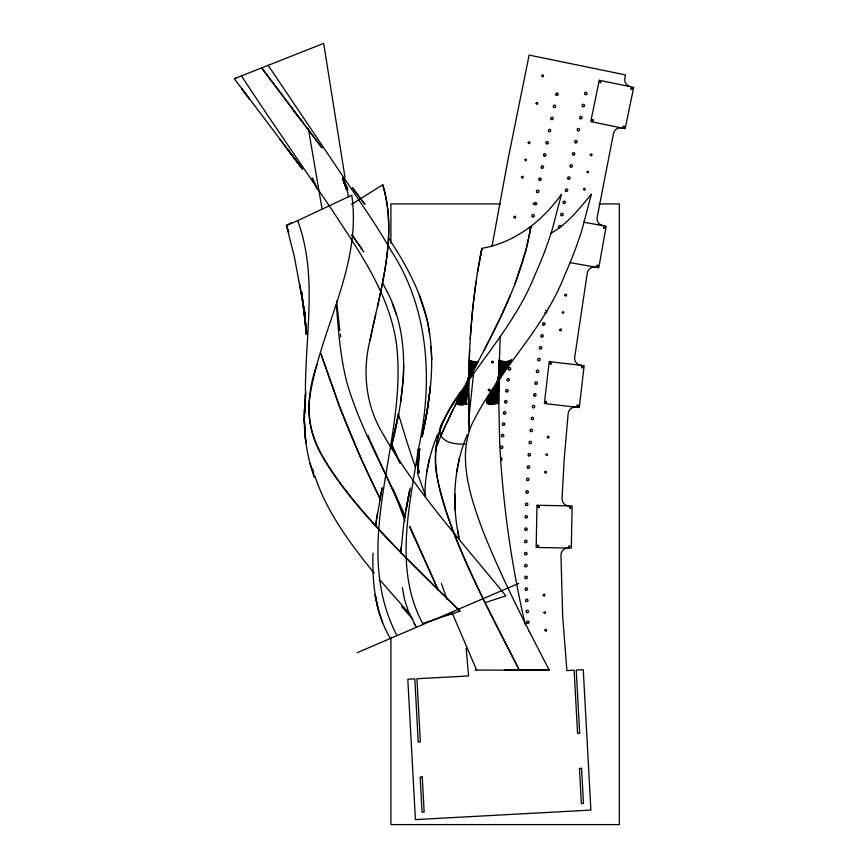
<?xml version="1.0" encoding="UTF-8"?>
<svg xmlns="http://www.w3.org/2000/svg" width="868" height="868" viewBox="0 0 868 868"><rect width="100%" height="100%" fill="white"/><g stroke="black" fill="none" stroke-linecap="round" stroke-linejoin="round"><path stroke-width="1.3" d="M498.449 386.13L499.718 443.798A1034.157 1034.157 0 0 0 522.373 611.777M500.239 336.48L498.937 375.692M304.549 408.936L304.342 421.87L304.549 408.936C303.312 432.09 306.426 455.45 314.455 477.237L310.136 463.664M305.503 396.578C304.397 338.205 318.534 276.849 297.67 220.646L351.768 195.224C362.368 268.375 317.384 332.856 308.921 403.555A84.782 84.782 0 0 0 311.84 430.984C319.413 456.915 336.111 478.832 352.788 499.577C385.945 539.169 423.041 575.191 459.986 611.18L423.15 623.332M498.482 381.247L499.024 359.753M387.171 291.659C410.814 337.12 405.334 390.405 393.258 438.34L398.553 413.83M388.745 238.342C407.841 267.225 424.788 298.766 429.584 333.507C434.759 367.989 429.508 402.947 422.032 436.691L427.067 411.736L430.441 386.13L427.078 411.736M403.718 364.159L403.446 376.647L400.636 401.504M305.135 394.951L304.701 412.875L305.775 391.793M468.709 378.339C469.469 334.755 473.114 291.084 481.946 248.335C514.974 242.508 542.391 221.156 561.466 194.313L552.254 229.434A390.709 390.709 0 0 1 534.764 275.362C513.552 328.56 471.671 369.106 444.524 418.691C431.982 437.049 446.836 445.273 465.215 443.917M418.615 448.995L417.703 473.038M498.677 379.696L498.037 403.511L498.883 379.793M400.832 552.786L403.837 522.46L409.739 490.387L405.909 510.037L408.991 494.066M400.842 552.786L400.973 547.686M499.024 375.844L499.588 360.036L497.169 403.728L498.785 380.032M424.929 494.163C425.07 473.754 429.844 453.595 437.418 434.705M458.76 536.587C451.751 502.68 453.736 466.659 467.288 434.597M469.61 349.403L468.536 392.358L469.273 431.103M470.185 339.117L472.615 309.485L476.022 281.829M499.057 376.083L500.142 360.285L495.964 403.989L498.633 380.314M468.405 422.955L473.602 372.969M470.272 360.404L466.094 404.108L470.977 360.687L464.651 404.379C452.261 407.645 457.653 396.47 461.461 391.088C442.018 415.707 430.235 447.562 437.515 479.017C452.608 547.155 488.695 608.186 519.324 670.161L549.194 670.053C525.498 624.233 501.671 578.338 482.706 530.315C473.429 505.36 464.499 479.299 465.508 452.304A84.782 84.782 0 0 1 471.389 425.353C496.789 371.981 543.184 331.12 564.634 275.254A390.709 390.709 0 0 0 582.124 229.326L591.336 194.193C579.39 208.711 567.433 224.009 550.768 233.373M499.078 376.365L500.847 360.578L494.521 404.26L498.655 379.273M417.844 467.711L418.701 472.962L417.584 461.082L419.624 448.94L417.844 461.071L418.528 472.973L417.736 461.071L419.569 448.94L417.627 461.082L418.658 472.973L418.05 469.024M375.486 526.301L382.104 487.783L379.641 500.435M375.464 526.312L377.396 513.27M419.602 448.94L417.747 461.071L418.723 472.962L417.215 461.103M499.089 376.647L501.704 360.86L492.948 404.488L498.547 379.511M477.357 273.073L481.946 248.335L480.319 256.32M492.026 246.208L507.899 160.016L529.133 55.075L625.513 74.919L624.808 78.359A7.031 7.031 0 0 0 630.276 86.659M370.669 336.979L369.952 340.506C362.314 371.222 365.732 404.358 381.768 431.917C415.75 491.7 462.731 542.674 505.838 595.839L485.277 602.62M424.669 424.289L427.002 411.747L421.956 436.691M429.66 457.978L426.698 472.431M459.53 457.859L456.568 472.311M396.014 426.101L391.034 448.127L398.521 413.83M408.275 497.722L410.271 487.946M422.032 436.691L424.55 424.3M369.952 340.506L375.757 314.151M370.777 336.469C381.182 287.058 397.707 235.065 382.723 184.797L351.605 204.349M377.439 306.751C386.271 267.04 394.897 224.769 382.723 184.797M468.384 380.944L463.078 404.596L471.834 360.969L464.651 404.379L468.59 403.522L468.611 405.996M468.97 378.307L472.81 361.229L461.472 404.716L473.895 361.424L459.931 404.672L475.078 361.522L458.586 404.412L476.326 361.489L457.501 403.891M499.143 376.886L502.68 361.121L491.342 404.596L503.765 361.305L489.812 404.553L504.948 361.403L488.456 404.304L506.207 361.381L487.382 403.783L507.52 361.196L486.688 402.947L508.865 360.817L486.481 401.743L510.254 360.253L486.774 400.17L511.686 359.526L487.48 398.26M391.001 448.127L393.237 438.34M316.994 364.636C306.306 394.137 305.189 428.087 322.028 455.635C357.855 515.516 411.367 562.041 459.986 611.18M435.161 450.416L442.289 432.373L453.324 408.991M514.898 284.075L526.062 249.843L530.901 226.808C519.954 292.039 483.715 348.708 454.409 406.821M510.362 295.359L500.38 317.688L484.008 350.444M440.521 436.506L451.295 413.081L470.489 376.007M445.23 417.172L441.519 425.472A84.782 84.782 0 0 0 435.638 452.412C434.629 479.407 443.559 505.469 452.836 530.424C471.791 578.457 495.628 624.352 519.324 670.161L475.132 670.053M472.789 371.678L478.387 361.121M291.366 222.729L286.321 225.561L297.67 220.646M357.215 652.693L518.695 583.394M234.577 78.597L323.666 43.4L345.008 177.43M235.619 78.185L236.161 77.968M261.735 67.867L321.963 147.82L261.539 67.943M448.843 614.642L452.608 613.394M500.402 203.904L390.915 203.904L390.915 243.203M532.844 203.904L536.901 203.904M599.083 203.904L619.351 203.904L619.351 824.6L390.915 824.6L390.915 637.579M505.002 669.933L549.194 670.053M583.556 222.197L606.179 226.212L598.801 267.735L569.516 262.537M409.772 614.034L379.273 579.325M401.624 606.634L412.853 619.21M374.075 573.108C350.238 543.661 326.943 512.424 314.878 476.076M294.936 159.007L302.498 168.978L234.306 78.706M302.498 168.978L287.275 149.068L294.881 159.028M279.67 139.086L302.52 168.967M291.659 108.044L299.21 118.015M359.753 197.47L364.929 204.512L352.278 187.488L359.699 197.492M361.815 248.975L351.887 234.729L363.887 252.067M268.147 65.339L371.58 218.844A717.142 717.142 0 0 1 391.099 250.7C429.432 309.268 433.099 382.289 418.398 449.006C409.555 506.424 393.605 570.319 423.161 624.385M241.434 75.885C270.859 120.728 301.478 164.779 331.533 209.199C358.137 249.951 387.909 291.344 395.96 340.473C409.956 438.611 348.285 541.35 396.969 635.636M413.993 623.539L416.39 627.293L408.427 611.593L404.434 599.104L402.351 587.528M390.372 638.457C375.095 612.83 372.057 582.32 373.034 553.068M382.571 282.816L387.15 291.67M404.933 516.927L370.56 441.454M405.486 516.959C386.076 472.138 360.524 429.649 346.896 382.506C340.321 356.987 338.357 330.61 336.383 304.418M409.414 526.518L438.188 590.066M317.276 188.996L312.23 178.016L317.308 188.985M399.801 462.59L391.49 444.156M347.536 189.463L342.686 178.407L346.874 189.734L342.849 178.331L346.82 189.767L344.737 181.911L346.733 189.799L342.947 178.298L346.723 189.799L343.055 178.244L346.723 189.799M409.902 526.518L438.286 590.131M400.007 463.273L393.529 448.962A962.894 962.894 0 0 1 391.435 444.221M476.597 670.053L452.326 613.209M368.086 435.367L370.039 440.26M404.998 521.082L393.323 489.324M425.635 496.084L417.801 474.21M447.085 599.484L441.421 583.48M392.238 303.073L396.426 314.867M287.568 228.837L288.794 232.298L286.418 225.582L294.23 256.093L304.766 312.892L299.514 283.174M419.298 294.979L427.327 320.379L429.573 333.507M377.992 608.859L375.139 594.754L378.003 608.848L382.636 622.66M320.997 354.068L341.623 412.116A1034.157 1034.157 0 0 0 379.891 498.091M320.704 353.157L338.553 404.162L360.025 456.091A1041.828 1041.828 0 0 0 380.564 499.458M312.567 468.785L313.728 472.431M398.347 413.841L405.627 437.624A1393.791 1393.791 0 0 0 415.371 467.201M344.531 181.998L346.723 189.799M522.352 611.777L525.357 624.982M457.479 529.664L459.172 538.692M322.104 209.199L308.368 128.627M348.448 196.938L346.506 185.969M339.8 330.393L336.556 301.077M340.364 334.278L340.733 336.86M301.304 292.429L306.849 334.006L301.684 292.147L304.115 312.773M304.082 312.632L306.306 334.028L304.831 312.176L305.948 333.833M466.181 648.374L468.557 675.944L416.933 678.743L420.351 741.901L418.246 742.021L414.828 678.852L407.808 679.232L415.414 819.609L590.88 810.083L583.263 669.716L576.244 670.096L579.672 733.265L577.567 733.384L574.139 670.215L566.891 670.606L562.692 616.41L560.945 555.097A7.031 7.031 0 0 1 568.106 548.044M431.016 346.701L431.797 359.894M469.328 431.353L468.601 382.321M454.799 494.044L455.19 510.33M305.438 403.023L305.46 406.799M568.898 505.881A7.031 7.031 0 0 1 562.008 498.568L564.276 458.239L568.171 413.45A7.031 7.031 0 0 1 575.972 407.179M580.833 365.287A7.031 7.031 0 0 1 574.67 357.41L587.3 272.899A7.031 7.031 0 0 1 595.459 267.149M602.826 225.626A7.031 7.031 0 0 1 597.151 217.412L613.492 133.466A7.031 7.031 0 0 1 621.792 127.976M500.402 457.946A1.226 1.226 0 0 1 502.029 459.129A1.226 1.226 0 0 1 500.38 460.268M545.495 310.592A1.226 1.226 0 0 1 546.688 312.241A1.226 1.226 0 0 1 544.713 312.74M559.404 227.872A1.226 1.226 0 0 1 558.536 226.364A1.226 1.226 0 0 1 560.034 225.496A1.226 1.226 0 0 1 560.912 227.004M529.881 228.577A1.226 1.226 0 0 1 531.661 226.949M529.013 631.622A1.226 1.226 0 0 1 529.654 632.338M418.235 461.049L418.192 472.995L419.125 448.973L417.508 473.049L418.984 448.973L418.05 473.006L418.409 449.006L418.267 461.038M498.764 379.598L498.46 403.414L498.872 379.652M536.977 505.274L536.174 547.437L571.307 548.109L572.11 505.935L536.977 505.274M488.25 389.906C490.181 393.616 490.919 386.542 488.25 389.906M491.527 361.978C493.458 365.688 494.163 358.625 491.527 361.978M513.943 217.054C515.907 220.776 516.558 213.702 513.943 217.054M521.429 177.115C523.306 180.848 524.153 173.719 521.429 177.115M524.945 159.875C526.507 162.978 527.212 157.075 524.945 159.875M528.156 142.612C530.077 146.334 530.869 139.26 528.156 142.612M536.066 103.292C538.051 107.003 538.627 99.95 536.066 103.292M541.73 75.755C543.65 79.465 544.442 72.402 541.73 75.755M538.117 507.02C538.475 508.464 540.384 506.38 538.42 507.574C537.433 505.925 540.872 506.793 538.138 506.912M537.39 545.668C537.737 547.165 539.69 544.952 537.672 546.211C536.771 544.583 540.07 545.429 537.4 545.571M545.733 401.917C547.437 403.555 546.222 400.441 545.744 401.808M544.692 472.127C546.656 475.859 547.317 468.731 544.692 472.127M546.037 454.615C547.61 457.718 548.305 451.805 546.037 454.615M543.118 595.09C545.028 598.822 545.798 591.694 543.118 595.09M547.252 437.081C549.205 440.792 549.911 433.729 547.252 437.081M544.03 612.526C545.516 615.618 546.417 609.846 544.041 612.45M550.193 363.518C550.529 364.983 552.46 362.846 550.529 364.083C549.563 362.52 552.775 363.149 550.214 363.41M544.865 630.19C546.829 633.911 547.469 626.826 544.865 630.19M559.6 329.818C561.553 333.529 562.269 326.455 559.6 329.818M562.312 312.447C563.875 315.54 564.612 309.648 562.312 312.447M564.818 295.066C566.804 298.787 567.368 291.691 564.818 295.066M569.744 507.617C570.406 508.8 571.752 507.574 569.755 507.813C570.374 506.565 571.665 507.53 569.744 507.596M569.007 546.276C570.623 548.023 569.549 544.594 569.007 546.254M577.144 405.573C577.404 407.092 579.423 404.824 577.556 406.17C576.395 404.607 579.824 405.15 577.155 405.519M583.524 189.224C585.466 192.946 586.182 185.85 583.524 189.224M581.614 367.175C581.918 368.64 583.925 366.535 581.896 367.717C581.039 366.057 584.305 366.969 581.625 367.099M587.028 171.983C588.58 175.086 589.329 169.173 587.028 171.983M590.251 154.732C592.204 158.432 592.898 151.379 590.251 154.732M592.269 120.175C592.681 121.509 594.515 119.762 592.443 120.63C592.041 119.003 594.786 120.077 592.28 120.099M600.059 82.308C601.698 83.99 600.591 80.767 600.07 82.254M596.793 265.662C597.13 267.257 599.05 264.74 597.227 266.259C595.936 264.794 599.452 265.076 596.793 265.651M603.564 227.6C604.193 228.827 605.658 227.362 603.618 227.883C603.846 226.483 605.712 227.47 603.575 227.535M623.246 126.554C623.56 128.008 625.557 125.914 623.528 127.097C622.66 125.459 625.926 126.327 623.257 126.478M631.047 88.688C631.416 90.066 633.315 88.221 631.231 89.165C630.841 87.559 633.488 88.503 631.047 88.634M419.255 448.962L418.181 461.049L418.322 472.995L418.17 461.049L419.255 448.962M419.363 448.951L418.116 461.049L418.43 472.984L417.996 461.06L419.45 448.951L417.844 461.071L418.604 472.973L417.996 461.06L419.363 448.951M549.238 361.609L544.355 403.501L579.271 407.569L584.142 365.678L549.238 361.609M599.278 80.279L590.772 121.585L625.188 128.67L633.694 87.364L599.278 80.279M422.26 777.001L420.155 777.11L422.054 812.209L424.159 812.09L422.26 777.001M581.571 768.354L579.466 768.473L581.376 803.562L583.48 803.453L581.571 768.354M249.344 98.93L241.814 88.829L249.344 98.93M347.688 189.398L342.524 178.472L347.135 189.625L342.621 178.428L347.688 189.398M347.384 189.528L342.524 178.472L347.384 189.528M346.95 189.712L342.686 178.407L346.95 189.712M417.421 465.074L416.781 461.136L417.41 465.074M417.573 465.064L417.193 462.438L417.573 465.064M305.569 440L304.31 419.494L305.807 442.799L305.569 440M500.988 448.279A1.226 1.226 0 0 0 502.897 447.346A1.226 1.226 0 0 0 501.14 446.152A1.226 1.226 0 0 0 500.988 448.279M501.91 436.615A1.226 1.226 0 0 0 503.82 435.693A1.226 1.226 0 0 0 502.062 434.488A1.226 1.226 0 0 0 501.91 436.615M502.897 425.157A1.226 1.226 0 0 0 504.818 424.235A1.226 1.226 0 0 0 503.049 423.031A1.226 1.226 0 0 0 502.897 425.157M503.972 413.884A1.226 1.226 0 0 0 505.881 412.951A1.226 1.226 0 0 0 504.124 411.757A1.226 1.226 0 0 0 503.972 413.884M505.1 402.752A1.226 1.226 0 0 0 507.01 401.819A1.226 1.226 0 0 0 505.252 400.625A1.226 1.226 0 0 0 505.1 402.752M506.272 391.728A1.226 1.226 0 0 0 508.192 390.795A1.226 1.226 0 0 0 506.435 389.602A1.226 1.226 0 0 0 506.272 391.728M507.52 380.77A1.226 1.226 0 0 0 509.429 379.837A1.226 1.226 0 0 0 507.671 378.643A1.226 1.226 0 0 0 507.52 380.77M508.811 369.844A1.226 1.226 0 0 0 510.72 368.911A1.226 1.226 0 0 0 508.963 367.717A1.226 1.226 0 0 0 508.811 369.844M532.442 216.783A1.226 1.226 0 0 0 534.352 215.85A1.226 1.226 0 0 0 532.594 214.656A1.226 1.226 0 0 0 532.442 216.783M534.688 204.588A1.226 1.226 0 0 0 536.608 203.665A1.226 1.226 0 0 0 534.851 202.472A1.226 1.226 0 0 0 534.688 204.588M536.988 192.403A1.226 1.226 0 0 0 538.909 191.47A1.226 1.226 0 0 0 537.14 190.276A1.226 1.226 0 0 0 536.988 192.403M539.299 180.218A1.226 1.226 0 0 0 541.22 179.296A1.226 1.226 0 0 0 539.462 178.092A1.226 1.226 0 0 0 539.299 180.218M541.654 168.045A1.226 1.226 0 0 0 543.563 167.123A1.226 1.226 0 0 0 541.806 165.918A1.226 1.226 0 0 0 541.654 168.045M544.03 155.882A1.226 1.226 0 0 0 545.95 154.949A1.226 1.226 0 0 0 544.182 153.755A1.226 1.226 0 0 0 544.03 155.882M546.439 143.73A1.226 1.226 0 0 0 548.348 142.797A1.226 1.226 0 0 0 546.59 141.603A1.226 1.226 0 0 0 546.439 143.73M548.858 131.578A1.226 1.226 0 0 0 550.779 130.656A1.226 1.226 0 0 0 549.01 129.462A1.226 1.226 0 0 0 548.858 131.578M551.299 119.448A1.226 1.226 0 0 0 553.22 118.525A1.226 1.226 0 0 0 551.462 117.332A1.226 1.226 0 0 0 551.299 119.448M553.773 107.339A1.226 1.226 0 0 0 555.683 106.406A1.226 1.226 0 0 0 553.925 105.212A1.226 1.226 0 0 0 553.773 107.339M556.247 95.23A1.226 1.226 0 0 0 558.167 94.297A1.226 1.226 0 0 0 556.41 93.104A1.226 1.226 0 0 0 556.247 95.23M527.136 623.257A1.226 1.226 0 0 0 529.057 622.334A1.226 1.226 0 0 0 527.299 621.13A1.226 1.226 0 0 0 527.136 623.257M526.583 612.472A1.226 1.226 0 0 0 528.504 611.549A1.226 1.226 0 0 0 526.735 610.356A1.226 1.226 0 0 0 526.583 612.472M526.106 601.405A1.226 1.226 0 0 0 528.015 600.472A1.226 1.226 0 0 0 526.258 599.278A1.226 1.226 0 0 0 526.106 601.405M525.683 590.056A1.226 1.226 0 0 0 527.603 589.133A1.226 1.226 0 0 0 525.834 587.929A1.226 1.226 0 0 0 525.683 590.056M525.368 578.457A1.226 1.226 0 0 0 527.288 577.535A1.226 1.226 0 0 0 525.531 576.33A1.226 1.226 0 0 0 525.368 578.457M525.194 566.641A1.226 1.226 0 0 0 527.115 565.719A1.226 1.226 0 0 0 525.346 564.525A1.226 1.226 0 0 0 525.194 566.641M525.118 554.641A1.226 1.226 0 0 0 527.039 553.708A1.226 1.226 0 0 0 525.27 552.515A1.226 1.226 0 0 0 525.118 554.641M525.151 542.467A1.226 1.226 0 0 0 527.071 541.545A1.226 1.226 0 0 0 525.303 540.341A1.226 1.226 0 0 0 525.151 542.467M525.303 530.174A1.226 1.226 0 0 0 527.212 529.252A1.226 1.226 0 0 0 525.455 528.048A1.226 1.226 0 0 0 525.303 530.174M525.563 517.795A1.226 1.226 0 0 0 527.484 516.861A1.226 1.226 0 0 0 525.726 515.668A1.226 1.226 0 0 0 525.563 517.795M525.954 505.339A1.226 1.226 0 0 0 527.863 504.416A1.226 1.226 0 0 0 526.106 503.223A1.226 1.226 0 0 0 525.954 505.339M526.442 492.872A1.226 1.226 0 0 0 528.362 491.939A1.226 1.226 0 0 0 526.594 490.745A1.226 1.226 0 0 0 526.442 492.872M527.06 480.416A1.226 1.226 0 0 0 528.981 479.483A1.226 1.226 0 0 0 527.212 478.29A1.226 1.226 0 0 0 527.06 480.416M527.787 468.026A1.226 1.226 0 0 0 529.708 467.103A1.226 1.226 0 0 0 527.939 465.91A1.226 1.226 0 0 0 527.787 468.026M528.612 455.733A1.226 1.226 0 0 0 530.532 454.799A1.226 1.226 0 0 0 528.764 453.606A1.226 1.226 0 0 0 528.612 455.733M529.545 443.548A1.226 1.226 0 0 0 531.455 442.615A1.226 1.226 0 0 0 529.697 441.421A1.226 1.226 0 0 0 529.545 443.548M530.565 431.472A1.226 1.226 0 0 0 532.475 430.539A1.226 1.226 0 0 0 530.717 429.345A1.226 1.226 0 0 0 530.565 431.472M531.672 419.515A1.226 1.226 0 0 0 533.581 418.582A1.226 1.226 0 0 0 531.824 417.389A1.226 1.226 0 0 0 531.672 419.515M532.854 407.645A1.226 1.226 0 0 0 534.764 406.712A1.226 1.226 0 0 0 533.006 405.519A1.226 1.226 0 0 0 532.854 407.645M534.102 395.841A1.226 1.226 0 0 0 536.023 394.918A1.226 1.226 0 0 0 534.265 393.714A1.226 1.226 0 0 0 534.102 395.841M535.437 384.09A1.226 1.226 0 0 0 537.346 383.157A1.226 1.226 0 0 0 535.589 381.963A1.226 1.226 0 0 0 535.437 384.09M536.825 372.35A1.226 1.226 0 0 0 538.735 371.417A1.226 1.226 0 0 0 536.977 370.224A1.226 1.226 0 0 0 536.825 372.35M538.279 360.589A1.226 1.226 0 0 0 540.189 359.667A1.226 1.226 0 0 0 538.431 358.473A1.226 1.226 0 0 0 538.279 360.589M539.798 348.773A1.226 1.226 0 0 0 541.719 347.84A1.226 1.226 0 0 0 539.95 346.647A1.226 1.226 0 0 0 539.798 348.773M541.404 336.871A1.226 1.226 0 0 0 543.314 335.938A1.226 1.226 0 0 0 541.556 334.744A1.226 1.226 0 0 0 541.404 336.871M543.075 324.892A1.226 1.226 0 0 0 544.995 323.959A1.226 1.226 0 0 0 543.227 322.766A1.226 1.226 0 0 0 543.075 324.892M561.26 215.524A1.226 1.226 0 0 0 563.18 214.602A1.226 1.226 0 0 0 561.412 213.398A1.226 1.226 0 0 0 561.26 215.524M563.527 203.362A1.226 1.226 0 0 0 565.448 202.428A1.226 1.226 0 0 0 563.679 201.235A1.226 1.226 0 0 0 563.527 203.362M565.827 191.21A1.226 1.226 0 0 0 567.748 190.287A1.226 1.226 0 0 0 565.979 189.083A1.226 1.226 0 0 0 565.827 191.21M568.16 179.068A1.226 1.226 0 0 0 570.07 178.146A1.226 1.226 0 0 0 568.312 176.953A1.226 1.226 0 0 0 568.16 179.068M570.515 166.949A1.226 1.226 0 0 0 572.424 166.016A1.226 1.226 0 0 0 570.667 164.822A1.226 1.226 0 0 0 570.515 166.949M572.891 154.84A1.226 1.226 0 0 0 574.811 153.907A1.226 1.226 0 0 0 573.043 152.714A1.226 1.226 0 0 0 572.891 154.84M575.3 142.743A1.226 1.226 0 0 0 577.209 141.82A1.226 1.226 0 0 0 575.451 140.616A1.226 1.226 0 0 0 575.3 142.743M577.719 130.667A1.226 1.226 0 0 0 579.64 129.733A1.226 1.226 0 0 0 577.871 128.54A1.226 1.226 0 0 0 577.719 130.667M580.16 118.601A1.226 1.226 0 0 0 582.081 117.668A1.226 1.226 0 0 0 580.323 116.475A1.226 1.226 0 0 0 580.16 118.601M582.623 106.547A1.226 1.226 0 0 0 584.544 105.614A1.226 1.226 0 0 0 582.775 104.42A1.226 1.226 0 0 0 582.623 106.547M585.108 94.503A1.226 1.226 0 0 0 587.018 93.581A1.226 1.226 0 0 0 585.26 92.377A1.226 1.226 0 0 0 585.108 94.503"/></g></svg>
